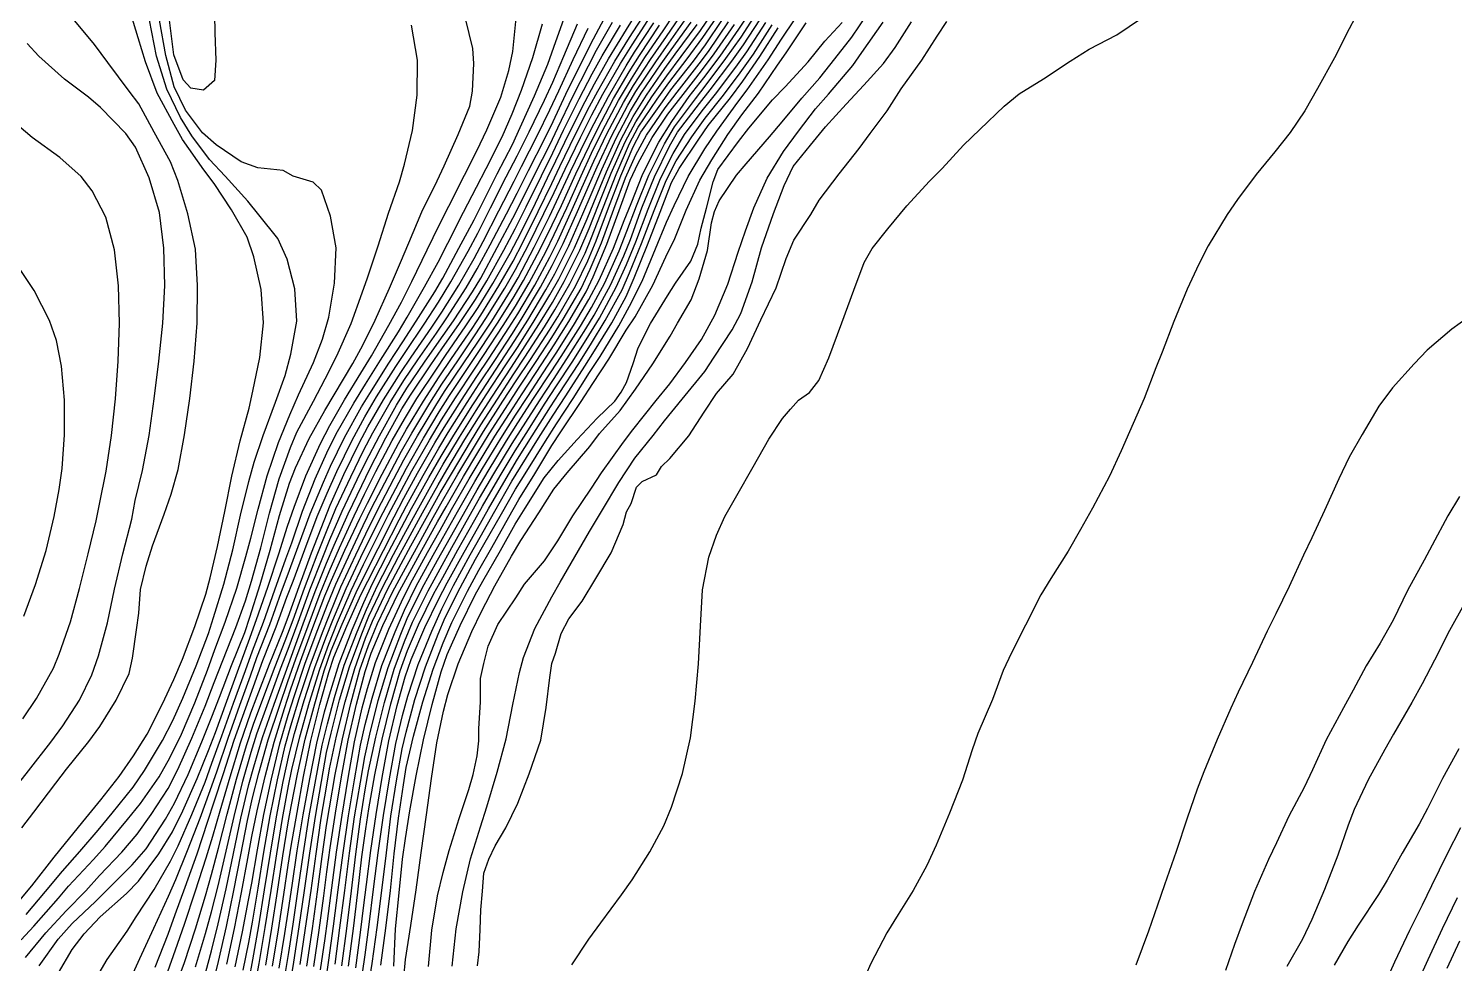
# Model space of a CAD drawing. Header units: feet. Extents: x 333642 to 335017, y 470420 to 471851.
# Drawn here: x 333818.1 to 334006.5, y 471382.9 to 471506.5 of the extents above; entities that cross this region are included whole.
import ezdxf

# ---------------------------------------------------------------- set-up
doc = ezdxf.new("R2010")
doc.units = ezdxf.units.FT
doc.header["$MEASUREMENT"] = 0
doc.layers.add('Contour', color=7, linetype='CONTINUOUS', true_color=0xffffff)

msp = doc.modelspace()

# ---------------------------------------------------------------- linework, layer by layer
at = {"layer": 'Contour', "color": 18, "linetype": 'Continuous', "true_color": 0x000000}
for points, elevation in [([(333816.96513, 471391.246856), (333818.557336, 471393.139293), (333821.480117, 471396.926656), (333822.998725, 471398.794653), (333825.659963, 471402.072327), (333827.664733, 471404.503577), (333830.067046, 471407.584962), (333831.981924, 471410.306756), (333833.766438, 471413.17276), (333835.797436, 471417.180666), (333837.295321, 471420.429096), (333838.445469, 471423.117988), (333840.076627, 471427.407332), (333841.548498, 471431.69051), (333842.122686, 471433.865118), (333843.059884, 471437.985194), (333844.025549, 471442.608879), (333844.961703, 471447.297676), (333846.086361, 471451.981626), (333847.247281, 471456.277959), (333847.758068, 471458.527774), (333848.685358, 471462.994693), (333849.146418, 471467.55646), (333848.822779, 471471.993877), (333847.879946, 471476.286685), (333846.978836, 471478.883163), (333844.915011, 471482.521792), (333842.629935, 471485.967086), (333841.247212, 471487.813175), (333838.428006, 471491.801484), (333837.348788, 471493.77428), (333835.115443, 471497.943133), (333833.56793, 471502.051139), (333832.585293, 471505.252705), (333831.653649, 471508.287217)], -21.5), ([(333819.522454, 471382.538441), (333822.020073, 471386.091259), (333823.87037, 471388.168759), (333826.955282, 471391.04451), (333829.158414, 471393.285596), (333831.803067, 471395.900609), (333833.64703, 471398.036014), (333836.214947, 471401.944863), (333837.403044, 471404.077917), (333839.202512, 471407.866474), (333841.003586, 471412.167426), (333842.323496, 471415.478821), (333843.353356, 471418.069818), (333844.939781, 471422.254004), (333846.663509, 471426.608316), (333847.348504, 471428.667157), (333848.697293, 471432.975531), (333850.021892, 471437.50855), (333851.263597, 471442.094803), (333852.604791, 471446.365897), (333853.358561, 471448.396128), (333855.18973, 471452.265957), (333857.257146, 471455.969155), (333858.481823, 471458.058681), (333860.96657, 471462.210121), (333862.289595, 471464.607918), (333863.918902, 471467.911128), (333865.78395, 471472.139267), (333867.237949, 471475.547457), (333868.341572, 471478.134147), (333870.084514, 471482.219287), (333872.09095, 471486.350738), (333873.041964, 471488.32711), (333874.866439, 471492.469238), (333876.394956, 471496.197118), (333876.768291, 471498.186451), (333876.963159, 471501.859914), (333876.818244, 471503.851865), (333875.858374, 471507.815316)], -19.5), ([(333822.062323, 471381.61531), (333823.886218, 471384.732054), (333825.45993, 471386.782392), (333827.578525, 471389.026208), (333831.062055, 471392.138059), (333832.631207, 471393.731718), (333835.307412, 471397.34826), (333837.125341, 471400.283709), (333838.504472, 471403.06469), (333840.397103, 471407.317335), (333841.894663, 471411.040518), (333842.804544, 471413.39349), (333844.309127, 471417.537977), (333845.8992, 471421.900777), (333847.18831, 471425.377662), (333848.231545, 471428.326481), (333849.723037, 471432.612181), (333851.161767, 471437.041135), (333852.342843, 471440.67013), (333853.203098, 471443.201264), (333854.728423, 471447.343028), (333856.691117, 471451.60433), (333857.924179, 471453.988226), (333859.839024, 471457.402854), (333862.029919, 471460.909873), (333863.41238, 471463.200932), (333865.705536, 471467.249373), (333867.365599, 471470.284635), (333868.744533, 471473.030269), (333870.773249, 471477.209019), (333872.3661, 471480.460612), (333873.61942, 471482.995333), (333875.705178, 471487.10392), (333877.328444, 471490.306595), (333878.674365, 471493.0814), (333880.515686, 471497.411258), (333881.568091, 471500.906263), (333882.073706, 471503.431073), (333882.542683, 471507.835039)], -19), ([(333831.910666, 471381.581711), (333832.830706, 471383.547006), (333834.677112, 471387.554073), (333836.606769, 471391.760588), (333837.551124, 471393.950834), (333839.128418, 471397.799643), (333840.78536, 471402.099236), (333842.102928, 471405.739556), (333843.020232, 471408.351944), (333844.470882, 471412.649516), (333846.035308, 471417.014218), (333847.419695, 471420.889375), (333848.281981, 471423.313281), (333849.976443, 471427.697207), (333851.497916, 471431.911744), (333852.587329, 471434.86419), (333853.745422, 471437.995559), (333855.311231, 471442.316225), (333857.073109, 471446.516963), (333858.000128, 471448.59723), (333859.874088, 471452.413208), (333862.120789, 471456.456497), (333863.185387, 471458.236252), (333865.691111, 471462.219961), (333867.555874, 471465.036556), (333869.317147, 471467.784588), (333871.774597, 471471.664053), (333872.851475, 471473.455117), (333874.978436, 471477.424395), (333876.990796, 471481.194754), (333878.061247, 471483.281258), (333880.028616, 471487.269318), (333882.034977, 471491.164652), (333883.079379, 471493.377264), (333884.961741, 471497.592135), (333886.700577, 471501.751131), (333887.534941, 471504.006418), (333888.861534, 471507.833846)], -18), ([(333842.678652, 471508.347354), (333842.737056, 471505.903489), (333842.841404, 471502.287755), (333842.666918, 471499.618847), (333841.213398, 471498.306203), (333839.527597, 471498.608639), (333838.523719, 471499.702268), (333837.30643, 471502.990394), (333836.72035, 471507.56891)], -20), ([(333842.350678, 471379.718549), (333843.205569, 471383.147286), (333844.24779, 471387.74629), (333845.224444, 471392.495491), (333846.142569, 471397.233867), (333847.019184, 471401.758156), (333847.703553, 471404.785131), (333848.53334, 471408.046158), (333849.779843, 471412.4397), (333851.257295, 471416.864934), (333852.376774, 471420.162538), (333853.414405, 471423.143931), (333855.034652, 471427.525046), (333856.638231, 471431.785297), (333857.812935, 471434.687267), (333859.173453, 471437.819093), (333861.115516, 471442.030564), (333862.516774, 471444.896582), (333864.009376, 471447.910311), (333866.170047, 471452.020325), (333867.759318, 471454.847748), (333869.414757, 471457.575454), (333872.004879, 471461.453622), (333873.200504, 471463.238183), (333875.903614, 471467.176766), (333877.525113, 471469.581439), (333879.454406, 471472.761332), (333881.725969, 471476.771976), (333882.721132, 471478.628745), (333884.674239, 471482.559945), (333886.688349, 471486.714553), (333887.761305, 471488.973677), (333889.567005, 471492.712633), (333891.637839, 471496.81895), (333892.898098, 471499.165779), (333894.747946, 471502.460639), (333897.113119, 471506.328666), (333898.271333, 471508.20456)], -15), ([(333844.313716, 471382.763282), (333845.330981, 471387.502261), (333846.237441, 471392.238369), (333847.072465, 471396.765029), (333847.618683, 471399.674128), (333848.313619, 471403.068642), (333849.354777, 471407.574275), (333850.562913, 471412.133102), (333851.933388, 471416.568876), (333852.725401, 471419.036614), (333854.025698, 471422.854922), (333855.673133, 471427.300507), (333857.263061, 471431.461118), (333858.116564, 471433.558877), (333859.895204, 471437.527019), (333861.857361, 471441.683607), (333862.875178, 471443.730514), (333864.818069, 471447.578215), (333866.97052, 471451.62822), (333868.059172, 471453.52536), (333870.280629, 471457.22826), (333872.375683, 471460.43821), (333874.010365, 471462.864659), (333876.704034, 471466.825696), (333877.865182, 471468.559172), (333880.250997, 471472.454857), (333882.12038, 471475.737525), (333883.407696, 471478.191487), (333885.454326, 471482.30094), (333887.244077, 471486.007237), (333888.297747, 471488.220896), (333890.321989, 471492.402856), (333892.229569, 471496.182369), (333893.309495, 471498.178599), (333895.568913, 471502.145028), (333897.516972, 471505.293839), (333899.124099, 471507.817524)], -14.5), ([(333847.753653, 471378.415414), (333848.582438, 471382.873844), (333849.384591, 471387.619239), (333850.155277, 471392.503183), (333850.903026, 471397.352014), (333851.659978, 471402.049292), (333852.474619, 471406.350948), (333852.906573, 471408.502798), (333853.947013, 471412.832132), (333855.226026, 471417.395773), (333856.578692, 471421.763455), (333857.764009, 471425.088928), (333858.907088, 471427.980064), (333860.739494, 471432.196736), (333862.384401, 471435.619949), (333863.589852, 471438.064042), (333865.686968, 471442.21272), (333867.393188, 471445.455459), (333868.769643, 471447.984899), (333871.068926, 471452.034065), (333872.692135, 471454.748315), (333874.517338, 471457.637268), (333877.031338, 471461.455684), (333878.210006, 471463.236682), (333880.831657, 471467.21727), (333882.451109, 471469.78911), (333884.239898, 471472.859219), (333886.434232, 471476.941953), (333887.57715, 471479.233992), (333889.223844, 471482.78949), (333891.114349, 471486.996495), (333892.491252, 471489.984495), (333893.878353, 471492.850948), (333896.075875, 471496.974615), (333897.764462, 471499.828138), (333899.546205, 471502.632164), (333902.055685, 471506.316222), (333903.337717, 471508.226404)], -12.5), ([(333849.448666, 471382.63493), (333850.251326, 471387.514078), (333851.014809, 471392.376889), (333851.725657, 471397.089045), (333852.41331, 471401.46957), (333852.821752, 471403.625803), (333853.652143, 471407.909177), (333854.677046, 471412.533954), (333855.911158, 471417.188387), (333857.186775, 471421.574643), (333858.106112, 471424.225454), (333859.52477, 471427.72509), (333861.39542, 471431.929216), (333862.663021, 471434.509138), (333864.282082, 471437.74964), (333866.40693, 471441.906494), (333867.707917, 471444.383606), (333869.505813, 471447.680935), (333871.804363, 471451.712201), (333873.005134, 471453.711457), (333875.296696, 471457.34423), (333877.351925, 471460.482134), (333878.951702, 471462.890504), (333881.57807, 471466.883587), (333882.776532, 471468.775886), (333885.000846, 471472.555574), (333886.981649, 471476.232162), (333888.044872, 471478.382971), (333889.943252, 471482.543931), (333891.774736, 471486.700188), (333892.795467, 471488.958231), (333894.499916, 471492.555799), (333896.706804, 471496.701353), (333898.046667, 471498.931069), (333900.267466, 471502.369457), (333902.389314, 471505.425066), (333904.113191, 471507.922032)], -12), ([(333852.548394, 471379.303364), (333853.155763, 471383.052255), (333853.868852, 471387.701407), (333854.56293, 471392.533314), (333855.277234, 471397.465436), (333856.000964, 471402.29809), (333856.806637, 471406.939946), (333857.495623, 471410.74414), (333858.088082, 471413.33025), (333859.204038, 471417.717548), (333860.498925, 471422.080269), (333862.144695, 471426.470546), (333863.066711, 471428.784637), (333864.871008, 471432.590545), (333866.997108, 471436.632426), (333867.98973, 471438.473618), (333870.153885, 471442.440773), (333872.2081, 471446.13429), (333873.383364, 471448.152727), (333875.769625, 471452.149026), (333877.544707, 471455.008765), (333879.315063, 471457.752766), (333881.899579, 471461.706547), (333883.014062, 471463.402109), (333885.538774, 471467.337504), (333887.317302, 471470.270941), (333888.876755, 471473.029007), (333890.943989, 471477.175843), (333892.182148, 471480.056355), (333893.420893, 471483.146871), (333895.09967, 471487.345313), (333896.947833, 471491.513026), (333898.342595, 471494.145653), (333900.458952, 471497.426287), (333902.466008, 471500.234205), (333904.352412, 471502.763911), (333906.895913, 471506.22804), (333908.286085, 471508.278379)], -10), ([(333853.986531, 471382.714066), (333854.720111, 471387.544161), (333855.433479, 471392.507254), (333856.092215, 471397.3613), (333856.781002, 471402.076623), (333857.510138, 471406.44339), (333857.865963, 471408.595835), (333858.808703, 471412.904005), (333859.924061, 471417.477646), (333861.199362, 471421.861193), (333862.645385, 471425.896621), (333863.537004, 471428.138385), (333865.549301, 471432.322994), (333867.340319, 471435.693077), (333868.635201, 471438.06806), (333870.879184, 471442.157997), (333872.513685, 471445.094572), (333874.103243, 471447.837011), (333876.490445, 471451.853731), (333877.858969, 471454.064102), (333880.052937, 471457.475077), (333882.247327, 471460.833038), (333883.696373, 471463.029839), (333886.266554, 471467.033449), (333887.641603, 471469.266265), (333889.627068, 471472.72719), (333891.644358, 471476.795364), (333892.495273, 471478.837352), (333894.068104, 471482.920954), (333895.728458, 471487.166706), (333897.503367, 471491.256021), (333898.652021, 471493.42501), (333901.166221, 471497.140132), (333902.711293, 471499.290698), (333905.150573, 471502.477087), (333907.213288, 471505.284262), (333909.032311, 471507.975019)], -9.5), ([(333857.390565, 471380.559754), (333857.786172, 471383.302185), (333858.400566, 471387.818322), (333859.007369, 471392.588168), (333859.663194, 471397.485049), (333860.37798, 471402.390038), (333861.167416, 471407.163967), (333861.972557, 471411.709743), (333862.602285, 471414.454861), (333863.509759, 471417.962853), (333864.786106, 471422.243677), (333866.533971, 471426.695344), (333867.774869, 471429.580992), (333869.326608, 471432.769217), (333871.573641, 471436.85761), (333872.792266, 471439.062668), (333874.776776, 471442.589032), (333877.066289, 471446.591939), (333878.085474, 471448.313241), (333880.505507, 471452.275926), (333882.437898, 471455.344049), (333884.066326, 471457.844427), (333886.67813, 471461.819032), (333887.893207, 471463.685677), (333890.261937, 471467.439455), (333892.139619, 471470.656527), (333893.500773, 471473.193872), (333895.378349, 471477.415176), (333896.823846, 471481.085568), (333897.746775, 471483.358687), (333899.294591, 471487.278714), (333901.391205, 471491.443329), (333903.084688, 471494.190582), (333905.413303, 471497.476213), (333907.337697, 471499.959447), (333909.47581, 471502.802602), (333911.963135, 471506.376168), (333913.2095, 471508.247111)], -7.5), ([(333858.617216, 471382.761013), (333859.2573, 471387.568852), (333859.887124, 471392.505388), (333860.522558, 471397.440139), (333861.195949, 471402.239698), (333861.950296, 471406.8401), (333862.526994, 471410.186115), (333863.207838, 471413.204943), (333864.303537, 471417.619435), (333865.607864, 471421.997888), (333867.282123, 471426.391786), (333868.131475, 471428.498025), (333870.102793, 471432.470812), (333872.155367, 471436.20892), (333873.276173, 471438.225289), (333875.560219, 471442.285106), (333877.390991, 471445.494105), (333878.830783, 471447.936549), (333881.27101, 471451.959685), (333882.757463, 471454.334776), (333884.836352, 471457.548024), (333887.152716, 471461.075885), (333888.48273, 471463.123235), (333891.016151, 471467.13735), (333892.478014, 471469.613489), (333894.242541, 471472.875255), (333896.125452, 471477.063771), (333897.175942, 471479.681293), (333898.436722, 471483.020318), (333900.055967, 471487.06704), (333902.123418, 471491.211171), (333903.450408, 471493.462252), (333906.213935, 471497.160562), (333907.632778, 471499.019836), (333910.259519, 471502.497077), (333912.274694, 471505.344832), (333913.951196, 471507.912133)], -7), ([(333867.675167, 471380.999343), (333867.902426, 471383.397713), (333868.635523, 471387.868803), (333869.310456, 471392.617998), (333869.992445, 471397.500419), (333870.672079, 471402.513231), (333871.332077, 471407.328429), (333872.065075, 471412.032172), (333872.952534, 471416.216384), (333873.512575, 471418.424149), (333874.881476, 471422.466694), (333876.69398, 471426.777564), (333877.952217, 471429.407497), (333879.719738, 471432.778313), (333881.928113, 471436.733787), (333883.15884, 471438.769879), (333885.536496, 471442.461408), (333887.515538, 471445.594309), (333889.287952, 471447.724248), (333892.2792, 471451.227878), (333893.543999, 471452.918282), (333896.300152, 471455.958184), (333898.300304, 471458.782234), (333900.606238, 471462.165594), (333902.875482, 471465.822483), (333903.872981, 471467.5413), (333905.641142, 471470.602737), (333906.705248, 471473.404505), (333907.801229, 471477.139224), (333908.357951, 471480.78938), (333908.730174, 471482.273544), (333909.360149, 471483.676453), (333911.657756, 471487.077447), (333912.914496, 471488.576894), (333916.010725, 471492.174092), (333917.688867, 471494.146666), (333920.279638, 471497.248513), (333922.65262, 471499.971287), (333924.623438, 471502.48816), (333926.876675, 471505.346186), (333928.925418, 471508.331827)], -3), ([(333889.872066, 471382.678145), (333892.156613, 471386.098319), (333893.743014, 471388.242235), (333896.462863, 471391.932934), (333897.851942, 471393.918022), (333900.186559, 471397.609831), (333902.026877, 471401.057387), (333903.0437, 471403.529489), (333904.525, 471407.978009), (333905.589735, 471412.706381), (333906.175123, 471417.525338), (333906.606695, 471422.500699), (333906.892389, 471427.46318), (333907.153923, 471432.255239), (333907.998564, 471436.569787), (333909.01787, 471439.496502), (333910.099413, 471441.97604), (333911.691932, 471444.72167), (333913.841448, 471448.521327), (333915.906822, 471452.204098), (333917.722427, 471454.907077), (333918.796958, 471456.158357), (333919.862571, 471457.361373), (333921.286476, 471458.377144), (333922.54684, 471459.962596), (333923.839223, 471462.932574), (333925.581208, 471467.552984), (333927.165453, 471471.89831), (333928.500597, 471475.532568), (333929.585078, 471477.403521), (333931.660901, 471479.997709), (333934.151038, 471483.045286), (333937.15291, 471486.282931), (333938.810006, 471487.98196), (333941.623782, 471491.05815), (333943.797811, 471493.137751), (333947.012808, 471496.197392), (333948.978255, 471497.820107), (333952.209285, 471499.830752), (333955.756276, 471502.171427), (333958.269083, 471503.731227), (333961.903647, 471505.637436), (333965.166465, 471507.85857)], -1), ([(333994.086179, 471509.238253), (333992.606735, 471506.430571), (333990.670159, 471502.597653), (333988.412434, 471498.536586), (333986.743638, 471495.603538), (333984.80606, 471492.734426), (333982.775867, 471490.163283), (333980.309733, 471487.155209), (333977.853751, 471483.875469), (333976.494816, 471481.901518), (333973.953823, 471477.741834), (333972.732588, 471475.317045), (333971.201607, 471472.022448), (333969.455052, 471467.726437), (333967.893904, 471463.676614), (333967.056555, 471461.598647), (333965.507765, 471457.55183), (333963.566013, 471453.154214), (333962.476413, 471450.661679), (333960.95202, 471447.283692), (333958.706775, 471443.072883), (333957.115211, 471440.235833), (333955.469139, 471437.397926), (333953.170988, 471433.768089), (333951.860428, 471431.622797), (333949.830899, 471427.595995), (333947.983732, 471423.929956), (333946.9069, 471421.614441), (333945.46974, 471417.758056), (333943.542124, 471413.268869), (333942.789179, 471411.110893), (333941.498401, 471407.10805), (333939.77618, 471402.738421), (333938.050416, 471398.501936), (333936.808833, 471395.825187), (333934.974048, 471392.525637), (333933.02718, 471389.321584), (333931.534555, 471386.919404), (333929.419117, 471382.875078), (333928.08475, 471379.871461)], -1), ([(333817.107724, 471385.979668), (333818.788181, 471387.801708), (333822.083087, 471391.493841), (333823.398576, 471393.08235), (333826.673726, 471396.622301), (333828.246086, 471398.346196), (333831.199859, 471401.891493), (333832.890243, 471404.029609), (333835.349921, 471407.55233), (333836.778463, 471410.075433), (333838.300689, 471413.162635), (333840.064944, 471417.341532), (333841.740879, 471421.664432), (333842.718637, 471424.368847), (333844.071843, 471428.011795), (333845.631397, 471432.46705), (333846.827227, 471436.693262), (333847.485024, 471439.103576), (333848.453766, 471442.926668), (333849.624482, 471447.35536), (333851.153175, 471451.748593), (333852.628992, 471455.392135), (333853.788456, 471458.062112), (333855.773139, 471462.338853), (333856.959852, 471465.423919), (333857.765201, 471468.333012), (333858.519122, 471472.822576), (333858.750104, 471477.480245), (333857.999828, 471481.681649), (333856.833253, 471485.110767), (333855.713871, 471486.177724), (333853.076752, 471486.977328), (333851.742598, 471487.698845), (333848.40769, 471488.060876), (333846.17727, 471488.842079), (333842.879026, 471491.115416), (333841.074812, 471492.672113), (333838.83174, 471495.673689), (333837.343001, 471498.748095), (333836.225098, 471502.898423), (333835.411655, 471507.568501)], -20.5), ([(333817.211746, 471400.805616), (333818.796792, 471402.878157), (333821.691952, 471406.715049), (333823.114529, 471408.574631), (333826.049346, 471412.218794), (333827.517336, 471414.202753), (333829.704249, 471417.691941), (333831.406216, 471421.20026), (333831.831945, 471423.227988), (333832.367822, 471426.960674), (333832.674176, 471429.172497), (333832.916433, 471432.323706), (333833.655331, 471435.417172), (333834.475616, 471438.090172), (333836.023026, 471442.25643), (333836.970635, 471444.935847), (333837.86137, 471448.178469), (333838.720713, 471452.747718), (333839.395385, 471457.546043), (333839.998696, 471462.501789), (333840.368127, 471467.509683), (333840.444383, 471472.489875), (333840.155702, 471477.303445), (333839.170067, 471481.983811), (333837.824296, 471486.363543), (333836.868149, 471488.859786), (333834.709233, 471492.754818), (333832.662157, 471496.524721), (333831.420507, 471498.179564), (333828.585562, 471501.975064), (333826.841103, 471504.359662), (333824.222735, 471507.487743)], -22.5), ([(333817.70237, 471383.673199), (333820.387794, 471386.912749), (333823.080497, 471389.819077), (333825.683695, 471392.474809), (333827.465367, 471394.484914), (333830.409316, 471397.598805), (333832.464816, 471399.956963), (333834.321431, 471402.578697), (333836.552351, 471406.021457), (333837.832585, 471408.499955), (333839.684865, 471412.66493), (333841.425726, 471416.88987), (333842.639327, 471420.015541), (333843.769226, 471422.906378), (333845.502881, 471427.271974), (333846.780087, 471430.792152), (333847.574792, 471433.416937), (333848.788161, 471437.811169), (333849.925988, 471442.411159), (333851.220971, 471446.926583), (333852.705679, 471451.099878), (333853.561126, 471453.09006), (333855.759135, 471457.215108), (333857.292855, 471460.184075), (333858.838276, 471463.210229), (333860.748853, 471467.470109), (333862.171909, 471471.528186), (333862.91333, 471473.530212), (333864.301365, 471477.767139), (333865.656702, 471482.08312), (333867.12533, 471486.214174), (333867.795848, 471488.527773), (333868.845839, 471492.992235), (333869.472126, 471497.682534), (333869.477186, 471502.295857), (333868.6974, 471506.918167)], -20), ([(333817.800363, 471389.35925), (333820.364461, 471392.391538), (333822.591634, 471395.067108), (333824.871016, 471397.677359), (333827.311774, 471400.500169), (333829.148516, 471402.730619), (333831.949142, 471406.19012), (333833.414204, 471408.360105), (333835.789447, 471412.355869), (333837.177036, 471414.983393), (333838.499285, 471417.963047), (333840.253801, 471422.234706), (333841.879573, 471426.507551), (333842.532323, 471428.624067), (333843.888437, 471433.018328), (333845.084321, 471437.565442), (333846.095916, 471442.154594), (333847.206105, 471446.599791), (333847.927008, 471449.123784), (333849.091858, 471452.691436), (333850.756925, 471457.082727), (333852.02404, 471460.583021), (333852.763146, 471463.434039), (333853.541909, 471467.807418), (333853.300632, 471472.066123), (333852.280583, 471475.976426), (333851.046728, 471478.69404), (333848.5304, 471481.852295), (333847.068975, 471483.663719), (333844.070911, 471486.976268), (333842.014151, 471489.166983), (333839.665521, 471492.285962), (333838.177493, 471494.692381), (333836.355822, 471498.470308), (333835.024617, 471502.810078), (333834.082165, 471507.581402)], -21), ([(333827.117094, 471381.048236), (333828.499397, 471383.407557), (333831.136198, 471387.146532), (333832.315356, 471389.023812), (333834.717174, 471392.636792), (333836.869316, 471396.415551), (333837.865764, 471398.433761), (333839.67726, 471402.551029), (333841.421385, 471406.843208), (333842.344325, 471409.358221), (333843.636496, 471412.958739), (333845.191244, 471417.272408), (333846.753892, 471421.613845), (333847.695828, 471424.221841), (333849.128942, 471427.978551), (333850.664485, 471432.252074), (333852.103375, 471436.360588), (333852.875708, 471438.466658), (333854.300249, 471442.64647), (333855.982117, 471446.937804), (333857.532244, 471450.360355), (333858.772331, 471452.892726), (333861.066078, 471456.945318), (333862.638134, 471459.474863), (333864.612688, 471462.63334), (333866.976232, 471466.389897), (333868.153582, 471468.317051), (333870.442532, 471472.341201), (333872.21545, 471475.574269), (333873.503426, 471478.084013), (333875.597218, 471482.210244), (333877.31171, 471485.5238), (333878.564856, 471487.973783), (333880.670648, 471492.16172), (333882.016642, 471495.178797), (333883.241948, 471498.31153), (333884.756585, 471502.655307), (333886.017034, 471507.109285)], -18.5), ([(333834.844775, 471382.39305), (333836.542794, 471386.742487), (333837.475208, 471389.338859), (333838.798417, 471392.977019), (333840.381608, 471397.383483), (333841.799004, 471401.661865), (333842.635963, 471404.236387), (333843.851648, 471407.963755), (333845.282725, 471412.382201), (333846.818928, 471416.685019), (333847.820888, 471419.498093), (333849.078784, 471422.912724), (333850.815371, 471427.378498), (333852.235083, 471431.281037), (333853.048232, 471433.407516), (333854.61363, 471437.609263), (333856.248228, 471441.954038), (333857.569706, 471445.062214), (333858.837067, 471447.918807), (333860.865425, 471452.042135), (333862.532715, 471455.122261), (333864.081951, 471457.763028), (333866.642065, 471461.797927), (333867.951157, 471463.774687), (333870.367758, 471467.400165), (333872.27659, 471470.315643), (333873.902135, 471472.984064), (333876.173069, 471477.020978), (333877.466817, 471479.434208), (333879.166502, 471482.768731), (333881.230921, 471486.87446), (333882.654452, 471489.624909), (333884.254121, 471492.83362), (333886.266153, 471497.006178), (333887.374551, 471499.385307), (333888.850644, 471502.838906), (333890.650342, 471507.09705)], -17.5), ([(333836.512572, 471381.814662), (333837.540116, 471384.661297), (333838.710223, 471388.051128), (333840.178724, 471392.476216), (333841.579078, 471396.84397), (333842.444006, 471399.720651), (333843.417406, 471403.067177), (333844.735695, 471407.556776), (333846.104533, 471412.040644), (333847.47663, 471416.003579), (333848.323845, 471418.222321), (333849.937012, 471422.417105), (333851.653786, 471426.655293), (333852.420435, 471428.641672), (333853.8604, 471432.721234), (333855.511088, 471437.156749), (333857.151664, 471441.428019), (333857.949368, 471443.461718), (333859.776751, 471447.536055), (333861.799896, 471451.666851), (333862.945711, 471453.816654), (333864.991197, 471457.373435), (333867.299379, 471460.997216), (333868.64574, 471463.018581), (333871.380727, 471466.998623), (333872.704131, 471468.966402), (333874.947325, 471472.557486), (333876.994385, 471476.091079), (333878.167725, 471478.298723), (333880.257414, 471482.383333), (333882.258812, 471486.316625), (333883.232511, 471488.239146), (333885.346213, 471492.382148), (333886.989357, 471495.715296), (333888.180052, 471498.234863), (333890.063709, 471502.359972), (333892.06003, 471506.53663)], -17), ([(333837.480928, 471379.692334), (333838.699537, 471383.015091), (333840.160658, 471387.445966), (333841.485328, 471391.8267), (333842.292814, 471394.637235), (333843.224317, 471398.102531), (333844.357743, 471402.590901), (333845.59379, 471407.23114), (333846.887548, 471411.694441), (333847.819119, 471414.49573), (333849.044077, 471417.801022), (333850.680544, 471422.122787), (333852.012034, 471425.531961), (333853.056459, 471428.291115), (333854.571652, 471432.500246), (333856.258035, 471436.903735), (333857.576586, 471440.218018), (333858.729151, 471443.015994), (333860.671529, 471447.227606), (333862.354718, 471450.667682), (333863.600114, 471453.018256), (333865.867676, 471457.01578), (333867.707818, 471459.94174), (333869.536702, 471462.664206), (333872.009828, 471466.20601), (333873.371474, 471468.208113), (333875.918634, 471472.187712), (333877.404392, 471474.703046), (333879.095803, 471477.879927), (333881.239809, 471481.994365), (333882.648853, 471484.713783), (333884.157682, 471487.707047), (333886.332294, 471491.933509), (333887.421953, 471494.190608), (333889.120471, 471497.804623), (333891.148057, 471501.966039), (333892.74575, 471505.118998), (333894.162344, 471507.772643)], -16.5), ([(333840.157047, 471382.442629), (333841.499593, 471386.826193), (333842.270783, 471389.687086), (333843.151056, 471393.126452), (333844.223847, 471397.694891), (333845.262603, 471402.319872), (333846.422028, 471406.969824), (333847.507695, 471410.824442), (333848.270458, 471413.233994), (333849.794795, 471417.463374), (333851.410057, 471421.807475), (333852.398197, 471424.442143), (333853.722241, 471427.998866), (333855.287326, 471432.279798), (333856.976799, 471436.579527), (333857.936853, 471438.938133), (333859.546766, 471442.648488), (333861.536996, 471446.846699), (333862.684003, 471449.199321), (333864.461018, 471452.637884), (333866.708328, 471456.668364), (333868.095589, 471458.915518), (333870.411161, 471462.350929), (333872.377129, 471465.149907), (333874.23392, 471467.822203), (333876.763348, 471471.672016), (333877.858164, 471473.476668), (333880.038145, 471477.508753), (333882.077094, 471481.38721), (333883.0684, 471483.304685), (333885.056305, 471487.31315), (333886.966732, 471491.087208), (333888.053124, 471493.352444), (333890.018808, 471497.475864), (333892.072003, 471501.560256), (333893.157807, 471503.615594), (333895.268639, 471507.327196)], -16), ([(333841.550997, 471381.747771), (333842.289688, 471384.540301), (333843.167499, 471388.102256), (333844.218236, 471392.71857), (333845.190532, 471397.418924), (333846.159102, 471402.087908), (333847.217097, 471406.534448), (333847.858236, 471408.855067), (333849.025672, 471412.757317), (333850.554669, 471417.154795), (333852.048059, 471421.291686), (333852.828863, 471423.499809), (333854.395411, 471427.750011), (333855.986154, 471432.04724), (333857.483673, 471435.796571), (333858.468739, 471438.150301), (333860.348828, 471442.328783), (333862.153303, 471446.061331), (333863.221963, 471448.269937), (333865.321447, 471452.349521), (333867.440318, 471456.186942), (333868.553103, 471458.009293), (333871.266345, 471462.013083), (333872.707216, 471464.115827), (333875.065517, 471467.495669), (333877.15392, 471470.644448), (333878.6415, 471473.115361), (333880.89572, 471477.186642), (333882.396011, 471480.007448), (333883.85656, 471482.887925), (333885.882878, 471487.019557), (333887.359331, 471490.028884), (333888.8021, 471493.018551), (333890.851514, 471497.170537), (333892.576324, 471500.48173), (333893.884246, 471502.86946), (333896.302718, 471506.936956)], -15.5), ([(333845.421679, 471382.411115), (333846.395308, 471387.065795), (333847.177165, 471391.232331), (333847.598621, 471393.485354), (333848.336273, 471397.876595), (333849.195394, 471402.546654), (333850.197368, 471407.26304), (333851.320249, 471411.913361), (333852.415455, 471415.686243), (333853.227831, 471418.278392), (333854.664092, 471422.569099), (333856.316093, 471427.001882), (333857.604355, 471430.311298), (333858.707641, 471432.999831), (333860.627762, 471437.22125), (333862.314174, 471440.776942), (333863.480119, 471443.133391), (333865.605377, 471447.271715), (333867.393346, 471450.607732), (333868.732518, 471452.957001), (333871.110072, 471456.930455), (333872.722764, 471459.445347), (333874.807152, 471462.557479), (333877.116087, 471465.968632), (333878.547217, 471468.126007), (333881.0252, 471472.143145), (333882.450861, 471474.627763), (333884.161711, 471477.879747), (333886.208851, 471482.004709), (333887.55032, 471484.797191), (333888.998904, 471487.861264), (333891.041285, 471492.088896), (333892.530077, 471495.048135), (333894.008171, 471497.818183), (333896.328162, 471501.856579), (333897.844562, 471504.308691), (333899.923312, 471507.52487)], -14), ([(333846.455724, 471381.96554), (333847.202767, 471385.656822), (333847.689691, 471388.337142), (333848.436707, 471392.821056), (333849.205664, 471397.572996), (333850.028208, 471402.372071), (333850.992087, 471407.140231), (333852.029564, 471411.638285), (333852.76238, 471414.3008), (333853.875046, 471417.920355), (333855.310179, 471422.280782), (333856.936807, 471426.611857), (333857.852224, 471428.953775), (333859.389806, 471432.660972), (333861.347408, 471436.906981), (333862.653651, 471439.650472), (333864.209295, 471442.802166), (333866.371365, 471446.943368), (333867.710121, 471449.431596), (333869.517903, 471452.627085), (333871.913828, 471456.631594), (333873.086497, 471458.483336), (333875.602871, 471462.266884), (333877.451537, 471465.00136), (333879.304808, 471467.803743), (333881.774237, 471471.77828), (333882.787879, 471473.525859), (333884.934278, 471477.589651), (333886.936947, 471481.643725), (333887.870362, 471483.594084), (333889.721391, 471487.554499), (333891.740081, 471491.738908), (333892.828371, 471493.922024), (333894.724531, 471497.506321), (333897.066021, 471501.548567), (333898.18273, 471503.35133), (333900.723476, 471507.23363)], -13.5), ([(333847.234481, 471380.684806), (333847.743371, 471383.347017), (333848.525402, 471387.835864), (333849.29285, 471392.592721), (333850.060397, 471397.456845), (333850.853913, 471402.270381), (333851.763262, 471406.906516), (333852.554875, 471410.547183), (333853.252685, 471413.252026), (333854.544725, 471417.629078), (333855.949526, 471422.0129), (333857.402111, 471425.924626), (333858.304138, 471428.253168), (333860.070601, 471432.421694), (333862.027494, 471436.578566), (333862.983407, 471438.555695), (333864.95333, 471442.498736), (333867.067076, 471446.514666), (333868.055896, 471448.334676), (333870.30439, 471452.325342), (333872.378308, 471455.796711), (333873.744248, 471457.952901), (333876.377403, 471461.94473), (333877.77599, 471464.040041), (333880.067939, 471467.51351), (333882.121686, 471470.805397), (333883.497477, 471473.179625), (333885.692442, 471477.295971), (333887.286444, 471480.504205), (333888.515105, 471483.098597), (333890.430072, 471487.271429), (333892.207381, 471491.026794), (333893.273489, 471493.188761), (333895.419, 471497.235336), (333897.467526, 471500.741632), (333898.830267, 471502.917089), (333901.497041, 471506.918601)], -13), ([(333850.332773, 471382.495382), (333851.12732, 471387.334007), (333851.848666, 471391.996848), (333852.425872, 471395.875529), (333852.819836, 471398.371586), (333853.584695, 471402.82168), (333854.454764, 471407.570409), (333855.413798, 471412.352078), (333856.579216, 471417.094418), (333857.765272, 471421.341627), (333858.440426, 471423.356926), (333860.14902, 471427.470595), (333862.025969, 471431.593128), (333862.944057, 471433.41531), (333864.987362, 471437.467901), (333867.08644, 471441.538154), (333868.040256, 471443.354215), (333870.249119, 471447.395007), (333872.302947, 471450.981795), (333873.548929, 471453.050328), (333876.062111, 471457.045718), (333877.658999, 471459.50176), (333879.701219, 471462.587225), (333882.05429, 471466.165633), (333883.349747, 471468.219523), (333885.746884, 471472.26394), (333887.309258, 471475.14717), (333888.75028, 471478.066752), (333890.652606, 471482.294858), (333892.222816, 471485.906478), (333893.234637, 471488.190883), (333895.126349, 471492.265091), (333897.290587, 471496.343836), (333898.364983, 471498.137702), (333900.98184, 471502.089081), (333902.691488, 471504.53071), (333904.884211, 471507.631551)], -11.5), ([(333851.221331, 471382.256042), (333851.963491, 471386.827527), (333852.450032, 471389.961018), (333852.927916, 471393.164843), (333853.603388, 471397.738194), (333854.404955, 471402.517188), (333855.292536, 471407.300757), (333856.209553, 471412.009709), (333857.226236, 471416.133415), (333857.883893, 471418.406099), (333859.14705, 471422.521985), (333860.88101, 471426.986212), (333862.429373, 471430.571594), (333863.568117, 471433.113334), (333865.67315, 471437.225079), (333867.397038, 471440.525836), (333868.725486, 471443.014872), (333870.984479, 471447.105188), (333872.606992, 471449.925416), (333874.286028, 471452.721102), (333876.80603, 471456.727938), (333877.978067, 471458.54431), (333880.452516, 471462.308744), (333882.380933, 471465.237002), (333884.068764, 471467.905472), (333886.473466, 471471.932825), (333887.634659, 471474.034945), (333889.483829, 471477.766845), (333891.342213, 471481.957108), (333892.44184, 471484.535028), (333893.844498, 471487.821274), (333895.760364, 471492.00082), (333897.656168, 471495.600909), (333899.042008, 471497.911364), (333901.697076, 471501.80982), (333902.995712, 471503.653567), (333905.664731, 471507.33814)], -11), ([(333852.058721, 471381.684114), (333852.483274, 471384.33845), (333853.054565, 471388.05089), (333853.729523, 471392.697189), (333854.431305, 471397.5176), (333855.205158, 471402.403195), (333856.060334, 471407.171082), (333856.922367, 471411.720554), (333857.600826, 471414.571184), (333858.524937, 471418.011296), (333859.818108, 471422.287597), (333861.521257, 471426.72926), (333862.755931, 471429.686773), (333864.213902, 471432.844524), (333866.347466, 471436.953963), (333867.691478, 471439.492659), (333869.433954, 471442.718496), (333871.689566, 471446.784465), (333872.902442, 471448.878326), (333875.028504, 471452.428816), (333877.234526, 471455.954662), (333878.589753, 471458.05263), (333881.186537, 471462.021241), (333882.69355, 471464.307097), (333884.802901, 471467.616318), (333886.985339, 471471.251939), (333888.161664, 471473.340913), (333890.222114, 471477.478626), (333891.897604, 471481.30334), (333892.799414, 471483.457211), (333894.47202, 471487.55033), (333896.370744, 471491.754587), (333898.00844, 471494.864892), (333899.747288, 471497.684434), (333902.195316, 471501.175697), (333903.557988, 471503.066499), (333906.442416, 471506.993091)], -10.5), ([(333854.868378, 471382.528833), (333855.608611, 471387.503506), (333856.28724, 471392.349456), (333856.900447, 471397.024926), (333857.489301, 471401.121499), (333857.875636, 471403.433819), (333858.623934, 471407.857117), (333859.582103, 471412.557358), (333860.686016, 471417.253655), (333861.89731, 471421.690997), (333863.014087, 471424.911755), (333864.216765, 471427.833811), (333866.234753, 471432.026252), (333867.642794, 471434.657976), (333869.348191, 471437.773002), (333871.588598, 471441.845728), (333872.817812, 471444.053071), (333874.841594, 471447.557117), (333877.141231, 471451.445565), (333878.239399, 471453.215229), (333880.790785, 471457.192134), (333882.549096, 471459.886788), (333884.42906, 471462.727644), (333886.929083, 471466.595789), (333888.025218, 471468.373758), (333890.379635, 471472.432097), (333892.006429, 471475.771503), (333893.10109, 471478.413564), (333894.736333, 471482.756787), (333896.359622, 471486.991415), (333898.011004, 471490.85165), (333899.030266, 471492.763236), (333901.863299, 471496.785041), (333902.982469, 471498.370833), (333905.946369, 471502.174042), (333907.541773, 471504.328895), (333909.796446, 471507.679032)], -9), ([(333855.78872, 471382.453869), (333856.489705, 471387.258323), (333857.110214, 471391.829863), (333857.521837, 471394.971294), (333857.968033, 471398.152664), (333858.674603, 471402.726754), (333859.45864, 471407.531812), (333860.354895, 471412.403257), (333861.422406, 471417.156497), (333862.56328, 471421.472811), (333863.367104, 471423.903589), (333864.912777, 471427.565488), (333866.899408, 471431.690006), (333867.948982, 471433.632105), (333870.077039, 471437.495654), (333872.157814, 471441.26633), (333873.265643, 471443.229722), (333875.5959, 471447.265101), (333877.44987, 471450.405732), (333878.974585, 471452.869661), (333881.522169, 471456.869787), (333882.863431, 471458.935112), (333885.182247, 471462.446384), (333887.260005, 471465.639218), (333888.753295, 471468.040374), (333891.126215, 471472.107698), (333892.323765, 471474.648021), (333893.799516, 471478.153548), (333895.453443, 471482.579938), (333896.986159, 471486.736377), (333898.341781, 471489.7686), (333899.769285, 471492.38419), (333902.236208, 471495.98023), (333903.793432, 471498.064579), (333906.720408, 471501.815009), (333907.93367, 471503.43973), (333910.599025, 471507.358464)], -8.5), ([(333856.687627, 471382.038669), (333857.29009, 471386.150987), (333857.609482, 471388.461302), (333858.174482, 471392.881592), (333858.804659, 471397.600541), (333859.538597, 471402.471507), (333860.338527, 471407.378943), (333861.170304, 471412.177051), (333862.169985, 471416.651593), (333862.88012, 471419.205717), (333863.943959, 471422.668318), (333865.725023, 471427.073216), (333867.388752, 471430.677386), (333868.568526, 471433.091971), (333870.830341, 471437.193303), (333872.474991, 471440.168368), (333874.009972, 471442.888508), (333876.3456, 471446.948405), (333877.758395, 471449.348353), (333879.73397, 471452.56845), (333882.120187, 471456.337332), (333883.315708, 471458.179441), (333885.93459, 471462.153167), (333887.575625, 471464.654787), (333889.504094, 471467.724734), (333891.803844, 471471.65232), (333892.707619, 471473.658501), (333894.518082, 471477.945594), (333896.164702, 471482.396737), (333897.58694, 471486.438228), (333898.640861, 471488.666505), (333900.493834, 471492.054166), (333902.575715, 471495.168971), (333904.606415, 471497.77124), (333907.040812, 471500.902754), (333908.693227, 471503.11166), (333911.369747, 471506.999532)], -8), ([(333859.491317, 471382.56091), (333860.147374, 471387.513266), (333860.774261, 471392.48398), (333861.3516, 471397.311471), (333861.983577, 471401.95856), (333862.60224, 471405.806471), (333863.025526, 471408.351945), (333863.993688, 471412.804093), (333865.127113, 471417.380059), (333866.42662, 471421.771327), (333867.761183, 471425.415848), (333868.820676, 471427.971476), (333870.897181, 471432.149053), (333872.490489, 471435.0605), (333874.046053, 471437.872096), (333876.338817, 471441.957096), (333877.70818, 471444.372145), (333879.604691, 471447.621221), (333882.012261, 471451.618577), (333883.092958, 471453.351208), (333885.61084, 471457.258224), (333887.469992, 471460.09245), (333889.233971, 471462.800376), (333891.753862, 471466.792923), (333892.822506, 471468.571377), (333895.004845, 471472.560538), (333896.759089, 471476.442712), (333897.623175, 471478.580069), (333899.161648, 471482.786009), (333900.804197, 471486.884613), (333902.812742, 471490.923803), (333903.853214, 471492.771652), (333906.777196, 471496.558946), (333908.171285, 471498.382714), (333911.037412, 471502.162034), (333912.589809, 471504.300479), (333914.722654, 471507.60637)], -6.5), ([(333860.401689, 471382.512269), (333861.055253, 471387.48502), (333861.625041, 471392.314186), (333862.162067, 471396.950229), (333862.654791, 471400.65061), (333863.069767, 471403.297959), (333863.860354, 471407.805973), (333864.829526, 471412.508925), (333865.963046, 471417.177229), (333867.219936, 471421.552871), (333868.162064, 471424.238856), (333869.613384, 471427.635208), (333871.674933, 471431.792925), (333872.828975, 471433.910309), (333874.838845, 471437.559491), (333877.056563, 471441.527563), (333878.080791, 471443.322061), (333880.400519, 471447.317114), (333882.387521, 471450.628143), (333883.836001, 471452.949866), (333886.381836, 471456.935617), (333887.798978, 471459.099941), (333890.01432, 471462.505503), (333892.148584, 471465.885721), (333893.534615, 471468.176924), (333895.770768, 471472.259462), (333897.12367, 471475.297114), (333898.341427, 471478.292189), (333899.959077, 471482.591764), (333901.589096, 471486.652566), (333903.284976, 471489.956273), (333904.787884, 471492.450639), (333907.131983, 471495.595331), (333909.036514, 471498.026019), (333911.770017, 471501.664192), (333913.026802, 471503.386967), (333915.540273, 471507.291703)], -6), ([(333861.340709, 471382.306145), (333861.966212, 471386.94463), (333862.413042, 471390.5668), (333862.75248, 471393.299506), (333863.327621, 471397.796012), (333864.025608, 471402.551193), (333864.841706, 471407.45147), (333865.724901, 471412.321674), (333866.798914, 471416.974432), (333867.86346, 471420.760156), (333868.648761, 471423.061039), (333870.449766, 471427.269224), (333872.251796, 471430.974697), (333873.422234, 471433.171893), (333875.656273, 471437.246237), (333877.410697, 471440.396006), (333878.875107, 471442.962941), (333881.200603, 471446.999032), (333882.730512, 471449.558185), (333884.646558, 471452.642587), (333887.070697, 471456.466465), (333888.233018, 471458.237341), (333890.802881, 471462.205517), (333892.490675, 471464.882823), (333894.317568, 471467.874133), (333896.520431, 471471.90961), (333897.499469, 471474.169485), (333899.093082, 471478.069961), (333900.755886, 471482.405166), (333902.343055, 471486.39123), (333903.696372, 471488.964897), (333905.737449, 471492.14861), (333907.498895, 471494.607606), (333909.939005, 471497.6719), (333912.139422, 471500.608941), (333913.877252, 471503.074769), (333916.363735, 471506.944245)], -5.5), ([(333862.246894, 471381.588111), (333862.584902, 471383.999816), (333863.124197, 471388.000905), (333863.703534, 471392.675869), (333864.322452, 471397.505276), (333865.021585, 471402.441657), (333865.79305, 471407.272098), (333866.644392, 471411.943254), (333867.507761, 471415.64137), (333868.236903, 471418.221487), (333869.593346, 471422.402847), (333871.375343, 471426.786712), (333872.72162, 471429.744055), (333874.261649, 471432.838046), (333876.468124, 471436.906953), (333877.762179, 471439.247944), (333879.700656, 471442.657209), (333881.97435, 471446.644004), (333883.102883, 471448.49148), (333885.497867, 471452.32521), (333887.428257, 471455.379469), (333889.103486, 471457.916566), (333891.619203, 471461.852945), (333892.885538, 471463.848062), (333895.174974, 471467.555738), (333897.07206, 471471.068653), (333898.146135, 471473.517217), (333899.900873, 471477.876189), (333901.5691, 471482.199839), (333903.075894, 471486.097986), (333904.07474, 471487.988386), (333906.686829, 471491.852259), (333907.893308, 471493.636549), (333910.837486, 471497.297328), (333912.500641, 471499.522726), (333914.749786, 471502.792383), (333917.161933, 471506.563205)], -5), ([(333862.821145, 471378.423665), (333863.516328, 471382.882979), (333864.174129, 471387.630306), (333864.774321, 471392.510216), (333865.386831, 471397.483846), (333865.990849, 471402.326017), (333866.713422, 471407.012471), (333867.474839, 471411.231003), (333867.990427, 471413.463691), (333869.137594, 471417.757253), (333870.53771, 471422.105044), (333872.239869, 471426.413219), (333873.153251, 471428.599132), (333875.135748, 471432.527417), (333877.178045, 471436.302806), (333878.285581, 471438.251227), (333880.604913, 471442.312885), (333882.462506, 471445.55973), (333883.93988, 471447.954911), (333886.400095, 471451.938047), (333887.849683, 471454.219563), (333890.072695, 471457.583192), (333892.246915, 471460.985695), (333893.63469, 471463.119067), (333896.108182, 471467.148078), (333897.507584, 471469.784005), (333899.176382, 471473.086612), (333900.950933, 471477.338548), (333902.382905, 471480.854212), (333903.432883, 471483.079063), (333905.249639, 471486.916297), (333907.48455, 471490.582012), (333909.070715, 471492.91154), (333911.81578, 471496.732545), (333913.069178, 471498.379783), (333915.81925, 471502.343773), (333917.589722, 471505.047056), (333919.401521, 471507.760164)], -4.5), ([(333864.66118, 471382.625925), (333865.328663, 471387.523883), (333865.919038, 471392.506847), (333866.402406, 471397.377552), (333866.974178, 471402.09259), (333867.628809, 471406.487327), (333868.018938, 471408.794549), (333868.988402, 471412.939834), (333870.189554, 471417.437917), (333871.578388, 471421.776938), (333872.893081, 471425.262934), (333874.040988, 471427.93405), (333876.124057, 471432.103659), (333877.613681, 471434.864177), (333879.317731, 471437.849309), (333881.567671, 471441.883916), (333882.901386, 471444.212498), (333884.988102, 471447.612243), (333887.253668, 471451.327841), (333888.452295, 471453.136909), (333891.1251, 471457.148737), (333892.657771, 471459.548075), (333894.777762, 471462.752895), (333897.064163, 471466.582679), (333898.239813, 471468.34319), (333900.590126, 471472.539956), (333902.30601, 471476.287975), (333903.479794, 471478.73306), (333905.018985, 471482.472935), (333906.790391, 471486.429783), (333908.405719, 471489.105182), (333910.505955, 471492.451756), (333912.358981, 471495.054545), (333914.541834, 471497.919704), (333917.064529, 471501.615887), (333918.205774, 471503.262126), (333920.857922, 471507.208957)], -4), ([(333866.364134, 471382.522263), (333866.572253, 471387.430862), (333867.075166, 471392.189356), (333867.53351, 471396.678241), (333867.899203, 471399.380743), (333868.470689, 471403.038711), (333869.301939, 471407.68837), (333870.276052, 471412.442937), (333871.417406, 471417.105606), (333872.637711, 471421.422759), (333873.420306, 471423.730181), (333875.133955, 471427.561987), (333877.113271, 471431.595826), (333878.113818, 471433.398494), (333880.455083, 471437.458337), (333882.415922, 471440.942517), (333883.735532, 471443.056333), (333886.256452, 471447.071238), (333888.085434, 471449.362666), (333890.594011, 471452.127549), (333893.256059, 471454.970225), (333895.584614, 471457.228956), (333896.406038, 471458.402355), (333897.093629, 471459.667269), (333898.000347, 471462.202167), (333898.640023, 471464.277851), (333900.282386, 471467.497006), (333902.537225, 471471.133002), (333903.571921, 471472.802591), (333905.625963, 471475.726695), (333906.547307, 471477.983253), (333906.990819, 471480.064998), (333907.698125, 471482.707323), (333908.554901, 471486.220722), (333909.178281, 471487.815654), (333911.894694, 471491.540142), (333913.2657, 471493.318329), (333916.402467, 471497.062752), (333918.092086, 471498.754385), (333921.116736, 471502.067201), (333923.323578, 471504.801673), (333925.615519, 471507.269663)], -3.5), ([(333870.942828, 471382.447061), (333871.39013, 471387.260919), (333872.155576, 471391.819015), (333872.885695, 471394.879146), (333873.693709, 471397.825502), (333875.005005, 471402.041365), (333876.280951, 471405.883014), (333876.843941, 471407.836431), (333877.404956, 471410.315708), (333877.620203, 471412.292325), (333877.619618, 471413.929491), (333877.818977, 471417.434876), (333877.843016, 471420.563378), (333878.250385, 471422.520503), (333878.832709, 471424.816386), (333880.121733, 471427.682016), (333882.481433, 471431.186788), (333883.630028, 471432.997819), (333886.277291, 471436.114894), (333888.026325, 471438.72245), (333890.033261, 471442.063055), (333892.486639, 471445.71834), (333893.791096, 471447.752817), (333896.708172, 471451.805597), (333897.962096, 471453.428807), (333901.036099, 471457.27611), (333902.860592, 471459.487062), (333904.921677, 471462.304765), (333907.010125, 471465.379972), (333908.778538, 471468.600622), (333910.513569, 471472.668747), (333911.88685, 471476.896164), (333912.843599, 471479.749041), (333913.939513, 471482.752891), (333915.695024, 471486.678253), (333917.860584, 471490.224909), (333919.825529, 471492.907695), (333922.108157, 471495.856592), (333923.815706, 471497.816106), (333927.001162, 471501.597574), (333928.22053, 471503.297273), (333931.015392, 471507.313814)], -2.5), ([(333874.10053, 471382.509584), (333874.628598, 471387.441904), (333875.484431, 471392.317969), (333876.483238, 471396.690719), (333877.825411, 471400.940631), (333878.650709, 471403.583913), (333880.004076, 471408.140385), (333881.232352, 471412.583974), (333882.084152, 471417.103958), (333882.964931, 471421.343865), (333883.508673, 471423.319978), (333884.991732, 471427.159154), (333887.254882, 471431.344328), (333888.355031, 471433.271497), (333890.788845, 471437.468409), (333892.226868, 471439.991907), (333893.944001, 471442.843911), (333896.092619, 471446.476764), (333898.219294, 471449.671133), (333900.648222, 471452.660103), (333902.139747, 471454.619311), (333904.475133, 471457.469464), (333907.469593, 471461.126049), (333908.720665, 471463.016828), (333911.069426, 471466.6207), (333912.22074, 471468.783114), (333913.706987, 471473.003463), (333914.957258, 471477.466458), (333916.559551, 471482.028672), (333917.9317, 471485.715295), (333919.145229, 471488.226145), (333921.434055, 471491.033935), (333923.423584, 471493.491247), (333926.160082, 471496.469324), (333928.472311, 471498.990288), (333931.063368, 471501.870908), (333932.637049, 471503.958028), (333934.754485, 471507.375026)], -2), ([(333877.413629, 471382.547036), (333877.633155, 471384.424144), (333877.768698, 471387.372086), (333877.855277, 471389.972128), (333878.092358, 471392.445027), (333878.247586, 471394.818932), (333878.904322, 471396.647911), (333879.742936, 471398.423322), (333881.189502, 471400.821245), (333882.742508, 471404.066594), (333884.239937, 471407.927727), (333885.795853, 471412.398223), (333886.487282, 471416.731046), (333886.981545, 471420.69194), (333887.262024, 471422.508427), (333887.728423, 471423.888358), (333888.468593, 471426.510047), (333889.478352, 471428.417675), (333891.235976, 471430.774931), (333893.074739, 471433.778285), (333895.073268, 471437.17563), (333896.673428, 471440.903432), (333897.11083, 471442.56583), (333897.726784, 471443.698763), (333898.418881, 471445.82521), (333899.177758, 471446.589392), (333901.100309, 471447.477744), (333901.745343, 471448.553683), (333902.819963, 471449.614613), (333905.332825, 471452.622079), (333907.358544, 471455.755147), (333909.017983, 471458.22637), (333911.225016, 471460.798022), (333913.10559, 471464.155698), (333914.886534, 471467.941815), (333916.898483, 471472.186414), (333918.204185, 471476.049904), (333919.226515, 471478.502022), (333921.491317, 471481.87923), (333922.588257, 471483.799653), (333925.21422, 471487.248149), (333927.879291, 471490.617975), (333929.332441, 471492.575661), (333931.556196, 471495.609743), (333933.415661, 471498.505163), (333936.149159, 471502.312034), (333938.154719, 471505.485849), (333939.438797, 471507.416095)], -1.5), ([(333816.834661, 471406.72738), (333818.106933, 471408.320534), (333821.05271, 471412.128395), (333822.650681, 471414.276237), (333824.850216, 471417.663038), (333826.478692, 471421.03987), (333827.352396, 471423.556971), (333828.555857, 471427.883115), (333829.467784, 471432.348822), (333830.549138, 471437.009363), (333831.73616, 471441.623317), (333832.213958, 471444.076677), (333833.166802, 471448.056405), (333834.02723, 471452.683007), (333834.69065, 471457.519518), (333835.340994, 471462.499769), (333835.844934, 471467.501204), (333836.108043, 471472.508071), (333835.968555, 471477.433878), (333835.409406, 471482.172633), (333834.060242, 471486.752929), (333832.256073, 471490.781361), (333830.952084, 471492.605416), (333827.613032, 471496.027599), (333826.045617, 471497.41286), (333822.835143, 471499.798075), (333819.481123, 471502.818387), (333817.93975, 471504.494886)], -23), ([(333817.34747, 471415.211829), (333819.147136, 471417.888505), (333821.400471, 471421.898803), (333822.171271, 471423.774324), (333823.629215, 471428.035014), (333824.854427, 471432.447865), (333825.96612, 471437.006074), (333827.058989, 471441.397626), (333827.47342, 471443.577891), (333828.345078, 471447.960333), (333829.071686, 471452.65062), (333829.588136, 471457.518117), (333829.965174, 471462.507372), (333830.130086, 471467.502373), (333829.972412, 471472.456807), (333829.456187, 471477.233954), (333828.296086, 471481.557673), (333826.491688, 471485.007483), (333825.055906, 471486.928492), (333822.238205, 471489.443356), (333818.590668, 471492.082263), (333816.827816, 471493.558638)], -23.5), ([(333817.460409, 471428.767819), (333819.006751, 471432.955939), (333820.416943, 471437.488292), (333821.473111, 471441.971012), (333822.153831, 471445.511452), (333822.534809, 471448.299397), (333822.843182, 471452.765597), (333822.86333, 471457.354317), (333822.45397, 471461.821184), (333821.777463, 471465.233283), (333820.874402, 471467.867628), (333818.861356, 471471.828645), (333816.928758, 471474.753516)], -24), ([(334008.352226, 471468.31936), (334006.169518, 471466.736153), (334002.9147, 471463.957079), (334001.183964, 471462.164372), (333998.339509, 471458.958133), (333996.537898, 471456.548801), (333994.318767, 471452.814943), (333992.618394, 471449.819354), (333991.227679, 471446.937695), (333989.355638, 471442.751172), (333987.657564, 471439.159687), (333986.578853, 471436.853853), (333984.654067, 471432.704546), (333982.89964, 471429.099889), (333981.777084, 471426.788404), (333979.847382, 471422.668841), (333977.942596, 471418.719829), (333976.978788, 471416.610683), (333975.165625, 471412.471518), (333973.39847, 471408.210153), (333972.530484, 471405.932868), (333971.187121, 471402.088297), (333969.752789, 471397.692276), (333968.212073, 471393.263232), (333967.298856, 471390.57304), (333966.105247, 471387.144158), (333964.408008, 471382.640378)], -1.5), ([(334007.172794, 471444.614525), (334005.641121, 471442.050008), (334003.5689, 471438.181226), (334002.525471, 471436.18837), (334000.326689, 471432.176528), (333998.396495, 471428.262796), (333996.703048, 471425.231195), (333994.863463, 471422.225629), (333993.129114, 471419.000605), (333991.840217, 471416.655618), (333989.56592, 471412.436547), (333987.761756, 471408.451444), (333986.659167, 471406.152396), (333984.63632, 471402.345111), (333982.985587, 471398.806569), (333981.934236, 471396.622433), (333980.074436, 471392.402909), (333978.458691, 471388.107304), (333977.457539, 471385.372892), (333976.266147, 471381.958559)], -2), ([(334007.797398, 471430.358629), (334005.856677, 471426.891491), (334003.860778, 471422.946398), (334002.254474, 471419.838188), (334000.891081, 471417.370807), (333998.460102, 471413.182855), (333997.318855, 471411.177396), (333995.122488, 471407.166044), (333993.263559, 471403.238988), (333992.462937, 471401.156316), (333991.097466, 471397.190555), (333989.338069, 471392.663794), (333987.682031, 471388.682804), (333986.442847, 471386.06345), (333984.359749, 471382.468786)], -2.5), ([(334007.09816, 471411.24742), (334004.947623, 471407.324712), (334002.93415, 471403.346171), (334001.848925, 471401.275038), (333999.619551, 471397.435835), (333997.615048, 471393.88138), (333996.497212, 471391.97479), (333993.806925, 471387.924792), (333992.431188, 471385.793528), (333990.603343, 471382.634401)], -3), ([(334007.295078, 471400.780998), (334005.530776, 471397.263623), (334003.492678, 471393.11192), (334002.261783, 471390.590671), (334000.578885, 471387.232575), (333998.574393, 471383.045632), (333997.446636, 471380.463125)], -3.5), ([(334006.894982, 471391.545819), (334004.900057, 471387.448666), (334003.012644, 471383.362018), (334002.117381, 471381.403657)], -4), ([(334007.185005, 471385.817056), (334005.520494, 471382.206999)], -4.5)]:
    msp.add_lwpolyline(points, dxfattribs=dict(at, elevation=elevation))

doc.saveas('drawing.dxf')
